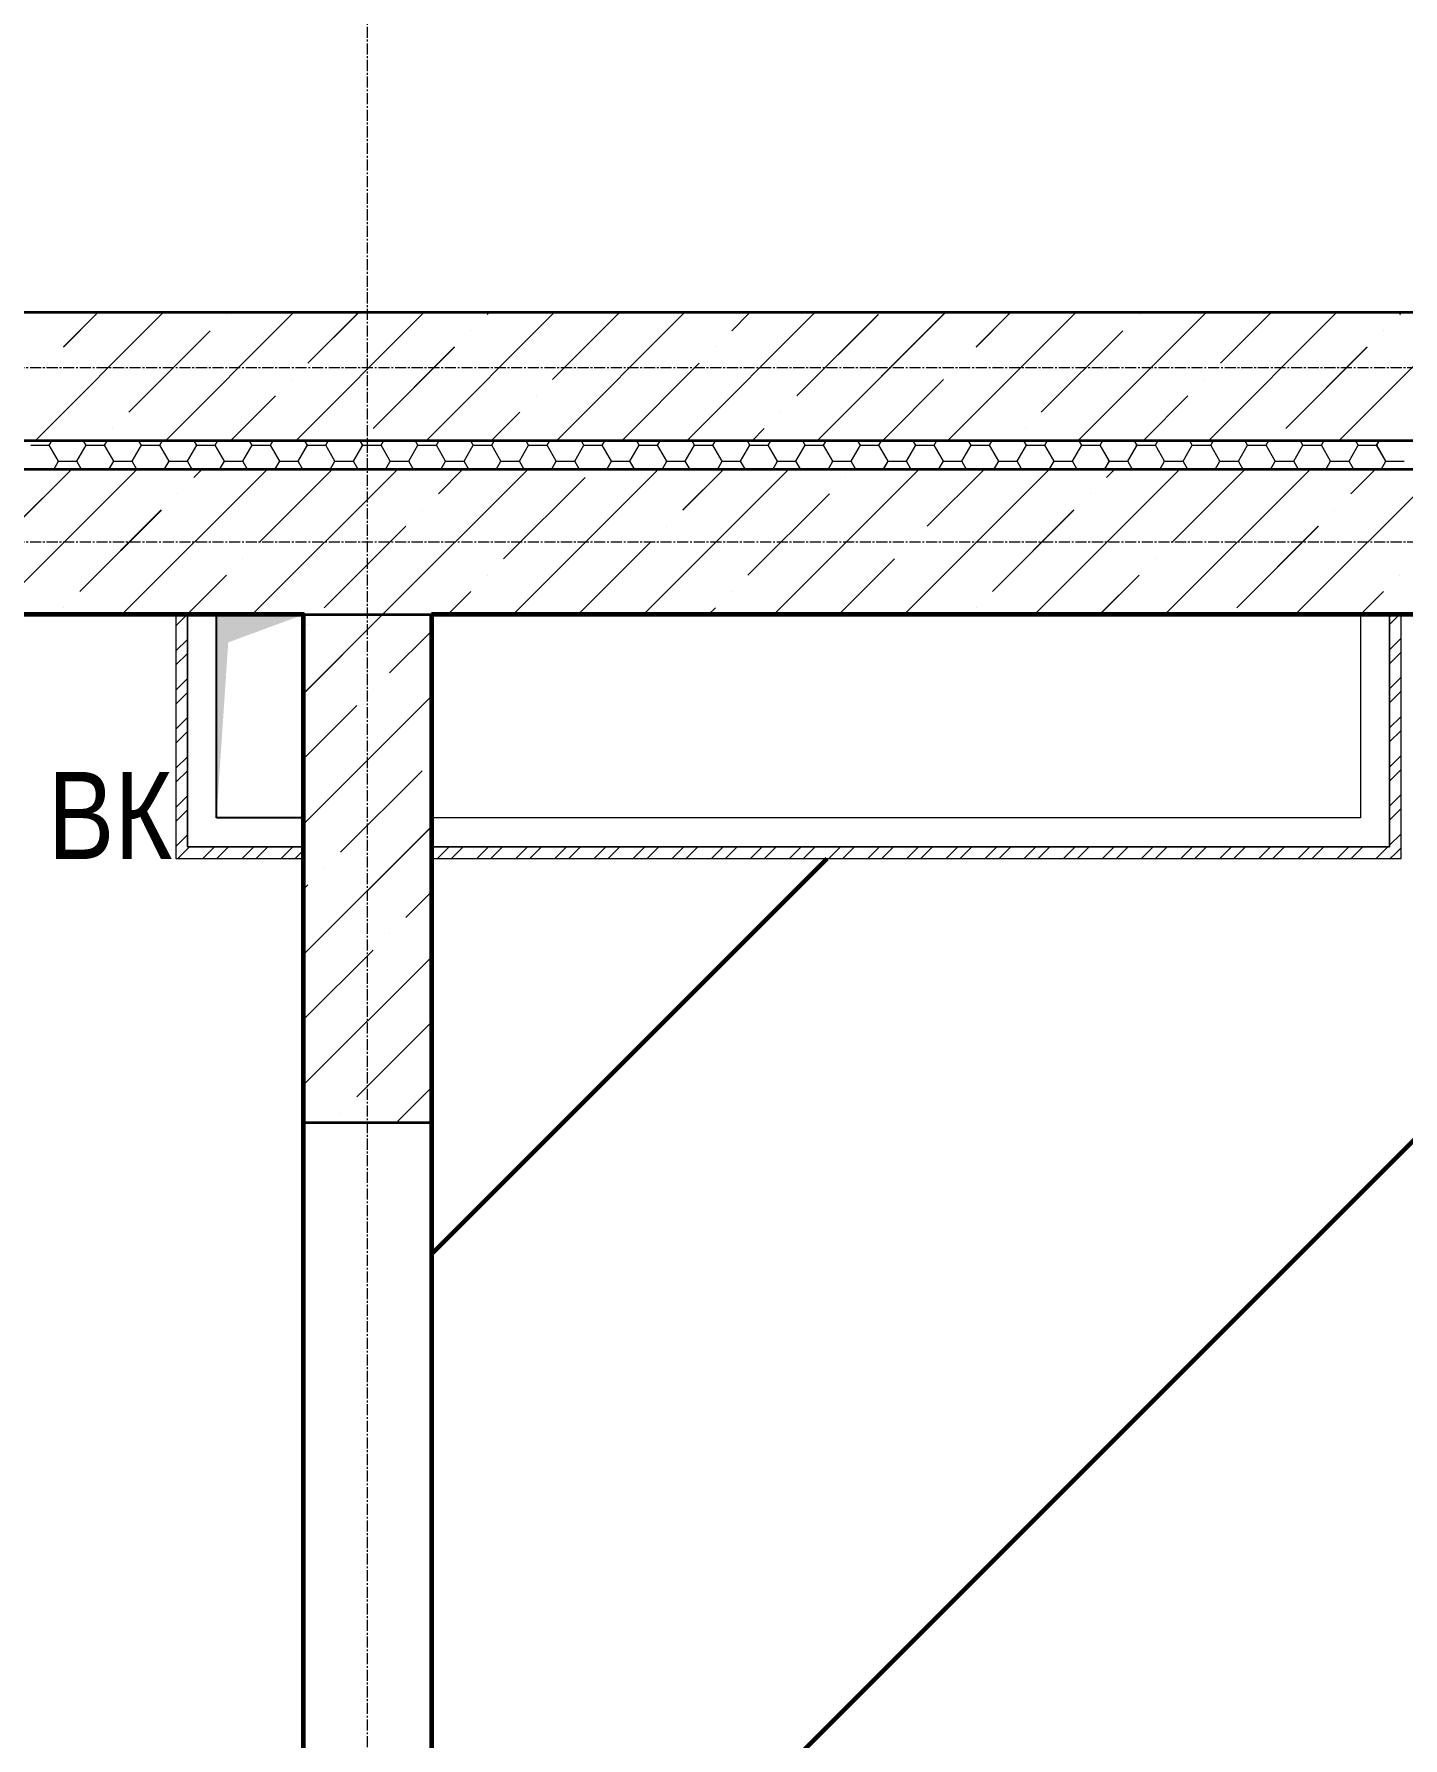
# Model space of a CAD drawing. Header units: millimetres. Extents: x 470010 to 1231400, y -134005 to 421770.
# Drawn here: x 680099 to 682457, y -31770 to -28837 of the extents above; entities that cross this region are included whole.
import ezdxf
from ezdxf.enums import TextEntityAlignment as Align

# ---------------------------------------------------------------- set-up
doc = ezdxf.new("R2010")
doc.units = ezdxf.units.MM
doc.linetypes.add('CENTER2', pattern=[28.575, 19.05, -3.175, 3.175, -3.175])
doc.linetypes.add('HIDDEN2', pattern=[4.7625, 3.175, -1.5875])
doc.layers.get('Defpoints').update_dxf_attribs({"color": 140})
for name, color, linetype, lineweight in [('0) шп потолок', 3, 'Continuous', 60), ('АР_Колонны', 70, 'Continuous', 30), ('АР_Стены ГКЛ', 1, 'Continuous', 15), ('АР_Стены ЖБ', 7, 'Continuous', 35), ('АР_Стены ПЕНОблок', 52, 'Continuous', 20), ('АР_Стены_дефшов', 4, 'Continuous', 0), ('АР_Тонкая', 254, 'Continuous', 5), ('АР_Штриховка', 8, 'Continuous', 0), ('ВК_Шахты', 5, 'Continuous', 9)]:
    doc.layers.add(name, color=color, linetype=linetype, lineweight=lineweight)
doc.layers.add('РД_Витраж_вн', color=7, linetype='Continuous', true_color=0x148aff)
doc.layers.add('РД_Оси_100', color=7, linetype='Continuous', lineweight=0, true_color=0x525252)
doc.layers.add('РД_проем_инж перемыч_фахверк', color=7, linetype='Continuous', lineweight=18, true_color=0xff1f1f)
doc.layers.add('РД_Проем', color=230, linetype='Continuous', lineweight=0, plot=False)
doc.styles.add('style1', font='ARIALN.TTF')
pattern_1 = [(45, (602274.53, -216024.49), (-33.67596, 33.67596), [])]
pattern_2 = [(45, (-63444.083, -115658.25), (-33.67596, 33.67596), [])]

# ---------------------------------------------------------------- blocks, each defined once
blk = doc.blocks.new('СОШ_2200_АР_ОСИ_М100_28.05.24')
at = {"layer": 'РД_Оси_100', "color": 251, "linetype": 'CENTER2', "true_color": 0x636466}
for points in [[(7800, -6155), (7800, 139938.679)], [(29555, 64200), (-5454.958, 64200), (-5954.958, 64350)], [(29555, 63900), (-5454.958, 63900), (-5954.958, 63750)]]:
    blk.add_lwpolyline(points, dxfattribs=at)
blk = doc.blocks.new('A$C9108343f')
at = {"layer": 'АР_Стены ГКЛ', "linetype": 'Continuous', "lineweight": 0, "true_color": 0x000000}
h = blk.add_hatch(dxfattribs=at)
h.set_pattern_fill('ANSI31', color=18, scale=15, style=0)
h.set_pattern_definition([(45, (-63444.083, -115658.25), (-33.67596, 33.67596), [])])
h.paths.add_polyline_path([(14625, 70110), (14645, 70130), (14645, 70529.8), (14625, 70529.8)], flags=0)
h = blk.add_hatch(dxfattribs=at)
h.set_pattern_fill('ANSI31', color=18, scale=15, angle=-360, style=0)
h.set_pattern_definition(pattern_2)
h.paths.add_polyline_path([(16735, 70530), (16715, 70530), (16715, 70130), (16735, 70110)], flags=0)
h = blk.add_hatch(dxfattribs=at)
h.set_pattern_fill('ANSI31', color=18, scale=15, angle=360, style=0)
h.set_pattern_definition(pattern_2)
h.paths.add_polyline_path([(14845, 70110), (14845, 70130), (14645, 70130), (14625, 70110)], flags=0)
h = blk.add_hatch(dxfattribs=at)
h.set_pattern_fill('ANSI31', color=18, scale=15, angle=360, style=0)
h.set_pattern_definition(pattern_2)
h.paths.add_polyline_path([(16735, 70110), (16715, 70130), (15065, 70130), (15065, 70110)], flags=0)
at = {"layer": 'АР_Штриховка', "linetype": 'Continuous', "lineweight": 0, "true_color": 0x000000}
h = blk.add_hatch(dxfattribs=at)
h.set_pattern_fill('AR-CONC', color=18, angle=45, style=0)
h.set_pattern_definition([(95, (-63444.08, -115658.25), (140.09465, 117.55338), [19.05, -209.55]), (40, (-63444.08, -115658.25), (-160.01845, 110.17673), [15.24, -167.64058]), (145.45144, (-63432.4, -115648.45), (-19.9238, 227.7301), [16.19001, -178.09024]), (91.1842, (-63480, -115622.33), (221.41024, 161.95341), [28.575, -314.325]), (141.63556, (-63461.55, -115608.83), (-7.08662, 342.82676), [24.28502, -267.1356]), (36.18415, (-63480, -115622.33), (-7.0866, 342.82676), [22.85997, -251.45973]), (66, (-63453.06, -115613.35), (179.51998, 34.89515), [19.05, -209.55]), (11, (-63453.06, -115613.35), (-86.53993, 173.9412), [15.24, -167.64]), (116.45145, (-63438.1, -115610.44), (92.98005, 208.83634), [16.19001, -178.08994]), (82.5, (-63444.08, -115658.25), (-57.60547, 61.973414), [0, -165.608, 0, -170.18, 0, -168.275]), (52.5, (-63444.08, -115658.25), (-23.589727, 118.087), [0, -97.028, 0, -161.798, 0, -64.135]), (12.5, (-63484.135, -115698.3), (99.927863, 91.826196), [0, -63.5, 0, -198.12, 0, -262.89]), (2.5, (-63502.1, -115716.26), (86.763904, 122.72239), [0, -82.55, 0, -131.572, 0, -186.69])])
h.paths.add_polyline_path([(14855, 66355), (15055, 66355), (15055, 66755), (14855, 66755)], flags=0)
h.paths.add_polyline_path([(14855, 69655), (15055, 69655), (15055, 69656), (14855, 69656)], flags=0)
at = {"color": 18, "linetype": 'Continuous', "true_color": 0x000000}
for p, q in [((14695, 70180), (14695, 70530)), ((14695, 70530), (14845, 70530)), ((14695, 70180), (14695, 70530)), ((14695, 70530), (14845, 70530)), ((14845, 70530), (14845, 70180)), ((14845, 70530), (14845, 70180)), ((14845, 70180), (14695, 70180)), ((14845, 70180), (14695, 70180))]:
    blk.add_line(p, q, dxfattribs=at)
blk.add_solid([(14695, 70180), (14695, 70530), (14715.2, 70482.2), (14845, 70530)], dxfattribs=at)
blk.add_solid([(14695, 70180), (14695, 70530), (14715.2, 70482.2), (14845, 70530)], dxfattribs=at)
at = {"layer": '0) шп потолок'}
for points in [[(14845, 61875), (14845, 70530), (7287.9, 70530), (7287.9, 61455), (13825, 61455)], [(19359, 70530), (15065, 70530), (15065, 45645), (19359, 45645), (19359, 68065)]]:
    blk.add_lwpolyline(points, dxfattribs=at)
at = {"layer": 'АР_Колонны', "color": 18, "linetype": 'HIDDEN2', "lineweight": 25, "true_color": 0x000000}
for p, q in [((14845, 70530), (15065, 70530)), ((14845, 69655), (14845, 70530)), ((15065, 70530), (15065, 69655)), ((15065, 69655), (14845, 69655))]:
    blk.add_line(p, q, dxfattribs=at)
at = {"layer": 'АР_Колонны', "color": 18, "linetype": 'Continuous', "lineweight": 15, "true_color": 0x000000}
for p, q in [((15065, 70530), (14845, 70530)), ((14845, 70530), (14845, 69655)), ((15065, 70530), (14845, 70530)), ((14845, 70530), (14845, 69655)), ((15065, 69655), (15065, 70530)), ((15065, 69655), (15065, 70530)), ((14845, 69655), (15065, 69655)), ((14845, 69655), (15065, 69655))]:
    blk.add_line(p, q, dxfattribs=at)
at = {"layer": 'АР_Стены ГКЛ', "color": 18, "linetype": 'Continuous', "lineweight": 5, "true_color": 0x000000}
for p, q in [((14645, 70529.8), (14625, 70529.8)), ((14625, 70529.8), (14625, 70110)), ((14695, 70529.8), (14645, 70529.8)), ((14645, 70529.8), (14645, 70130)), ((14645, 70130), (14645, 70529.8)), ((14695, 70180), (14695, 70529.8)), ((16715, 70530), (16665, 70530)), ((16665, 70530), (16665, 70180)), ((16715, 70130), (16715, 70530)), ((16735, 70530), (16715, 70530)), ((16715, 70530), (16715, 70130)), ((16735, 70110), (16735, 70530)), ((14845, 70180), (14695, 70180)), ((14845, 70130), (14845, 70180)), ((16665, 70180), (15065, 70180)), ((15065, 70180), (15065, 70130)), ((14645, 70130), (14845, 70130)), ((14845, 70130), (14645, 70130)), ((14845, 70110), (14845, 70130)), ((15065, 70130), (16715, 70130)), ((16715, 70130), (15065, 70130)), ((15065, 70130), (15065, 70110)), ((14625, 70110), (14845, 70110)), ((15065, 70110), (16735, 70110))]:
    blk.add_line(p, q, dxfattribs=at)
at = {"layer": 'АР_Стены ЖБ', "color": 18, "linetype": 'Continuous', "lineweight": 35, "true_color": 0x000000}
for p, q in [((19660, 71050), (7055, 71050)), ((7055, 70830), (19880, 70830)), ((19930, 70780), (7055, 70780)), ((7055, 70530), (20180, 70530))]:
    blk.add_line(p, q, dxfattribs=at)
at = {"layer": 'АР_Стены ЖБ', "color": 18, "linetype": 'Continuous', "lineweight": 30, "true_color": 0x000000}
for p, q in [((15065, 70530), (14845, 70530)), ((14845, 70530), (14845, 69655)), ((15065, 69655), (15065, 70530)), ((14845, 69655), (15065, 69655))]:
    blk.add_line(p, q, dxfattribs=at)
at = {"layer": 'АР_Стены ПЕНОблок', "color": 18, "linetype": 'Continuous', "lineweight": 20, "true_color": 0x000000}
for p, q in [((15055, 69656), (14855, 69656)), ((14855, 69656), (14855, 69655)), ((14855, 69655), (15055, 69655)), ((15055, 69655), (15055, 69656))]:
    blk.add_line(p, q, dxfattribs=at)
at = {"layer": 'АР_Стены_дефшов', "color": 18, "linetype": 'Continuous', "lineweight": 0, "true_color": 0x000000}
for p, q in [((19880, 70830), (7255, 70830)), ((7255, 70780), (19930, 70780))]:
    blk.add_line(p, q, dxfattribs=at)
at = {"layer": 'АР_Тонкая', "color": 18, "linetype": 'Continuous', "lineweight": 0, "true_color": 0x000000}
for p, q in [((14855, 69656), (14845, 69656)), ((14845, 69656), (14845, 69655)), ((14845, 69655), (14855, 69655)), ((14855, 69655), (14855, 69656)), ((15065, 69656), (15055, 69656)), ((15055, 69656), (15055, 69655)), ((15055, 69655), (15065, 69655)), ((15065, 69655), (15065, 69656))]:
    blk.add_line(p, q, dxfattribs=at)
at = {"layer": 'АР_Штриховка', "color": 18, "linetype": 'Continuous', "lineweight": 5, "true_color": 0x000000}
for p, q in [((14383.1, 70830), (14603.1, 71050)), ((14431.6, 70990.8), (14490.8, 71050)), ((14607.6, 70830), (14827.6, 71050)), ((14712.2, 71046.9), (14712.2, 71046.9)), ((14832.1, 70830), (15052.1, 71050)), ((14852.5, 70962.7), (14939.8, 71050)), ((15056.6, 70830), (15276.6, 71050)), ((15161.2, 71046.9), (15164.3, 71050)), ((15273.5, 70934.6), (15388.8, 71050)), ((15281.1, 70830), (15501.1, 71050)), ((15505.6, 70830), (15725.6, 71050)), ((15582.2, 71018.8), (15613.3, 71050)), ((15694.4, 70906.6), (15834.7, 71046.9)), ((15730.1, 70830), (15950.1, 71050)), ((15954.6, 70830), (16174.6, 71050)), ((16003.1, 70990.8), (16062.4, 71050)), ((16179.1, 70830), (16399.1, 71050)), ((16283.8, 71046.9), (16283.8, 71046.9)), ((16403.6, 70830), (16623.6, 71050)), ((16424.1, 70962.7), (16511.4, 71050)), ((16628.1, 70830), (16848.1, 71050)), ((16732.8, 71046.9), (16735.9, 71050)), ((14543.8, 70878.5), (14684.1, 71018.8)), ((15133.2, 71018.8), (15133.2, 71018.8)), ((16115.4, 70878.5), (16255.7, 71018.8)), ((16704.7, 71018.8), (16704.7, 71018.8)), ((14964.8, 70850.4), (15105.1, 70990.8)), ((15554.1, 70990.8), (15554.1, 70990.8)), ((16536.3, 70850.4), (16676.6, 70990.8)), ((14403.5, 70962.7), (14403.5, 70962.7)), ((15393.3, 70830), (15526, 70962.7)), ((15975.1, 70962.7), (15975.1, 70962.7)), ((14824.5, 70934.6), (14824.5, 70934.6)), ((15842.4, 70830), (15947, 70934.6)), ((16396, 70934.6), (16396, 70934.6)), ((14719.8, 70830), (14796.4, 70906.6)), ((15245.4, 70906.6), (15245.4, 70906.6)), ((16291.4, 70830), (16367.9, 70906.6)), ((14515.8, 70850.4), (14515.8, 70850.4)), ((15168.8, 70830), (15217.3, 70878.5)), ((15617.9, 70830), (15638.3, 70850.4)), ((15666.4, 70878.5), (15666.4, 70878.5)), ((16087.3, 70850.4), (16087.3, 70850.4)), ((14307.6, 70530), (14557.6, 70780)), ((14347.4, 70682.1), (14445.3, 70780)), ((14532.1, 70530), (14782.1, 70780)), ((14656.1, 70766.3), (14669.8, 70780)), ((14756.6, 70530), (15006.6, 70780)), ((14768.3, 70654), (14894.3, 70780)), ((14981.1, 70530), (15231.1, 70780)), ((15077, 70738.2), (15118.8, 70780)), ((15189.3, 70625.9), (15329.6, 70766.3)), ((15205.6, 70530), (15455.6, 70780)), ((15430.1, 70530), (15680.1, 70780)), ((15498, 70710.1), (15567.9, 70780)), ((15654.6, 70530), (15904.6, 70780)), ((15778.6, 70766.3), (15778.6, 70766.3)), ((15879.1, 70530), (16129.1, 70780)), ((15918.9, 70682.1), (16016.9, 70780)), ((16103.6, 70530), (16353.6, 70780)), ((16227.6, 70766.3), (16241.4, 70780)), ((16328.1, 70530), (16578.1, 70780)), ((16339.9, 70654), (16465.9, 70780)), ((16552.6, 70530), (16802.6, 70780)), ((16648.6, 70738.2), (16690.4, 70780)), ((14628, 70738.2), (14628, 70738.2)), ((15610.2, 70597.9), (15750.6, 70738.2)), ((16199.6, 70738.2), (16199.6, 70738.2)), ((14459.6, 70569.8), (14600, 70710.1)), ((15049, 70710.1), (15049, 70710.1)), ((16031.2, 70569.8), (16171.5, 70710.1)), ((16620.5, 70710.1), (16620.5, 70710.1)), ((14880.6, 70541.7), (15020.9, 70682.1)), ((15469.9, 70682.1), (15469.9, 70682.1)), ((16452.1, 70541.7), (16592.4, 70682.1)), ((15317.9, 70530), (15441.9, 70654)), ((15890.9, 70654), (15890.9, 70654)), ((14740.3, 70625.9), (14740.3, 70625.9)), ((15766.9, 70530), (15862.8, 70625.9)), ((16311.8, 70625.9), (16311.8, 70625.9)), ((14644.3, 70530), (14712.2, 70597.9)), ((15161.2, 70597.9), (15161.2, 70597.9)), ((16215.9, 70530), (16283.8, 70597.9)), ((16732.8, 70597.9), (16732.8, 70597.9)), ((15093.3, 70530), (15133.2, 70569.8)), ((15582.2, 70569.8), (15582.2, 70569.8)), ((16664.9, 70530), (16704.7, 70569.8)), ((14431.6, 70541.7), (14431.6, 70541.7)), ((14845, 70393.9), (14981.1, 70530)), ((15542.4, 70530), (15554.1, 70541.7)), ((16003.1, 70541.7), (16003.1, 70541.7)), ((14852.5, 70513.7), (14852.5, 70513.7)), ((14992.8, 70429.5), (15065, 70501.6)), ((14845, 70169.4), (15065, 70389.4)), ((14964.8, 70401.4), (14964.8, 70401.4)), ((14845, 70281.6), (14936.7, 70373.4)), ((14908.7, 70120.8), (15049, 70261.1)), ((14845, 69944.9), (15065, 70164.9)), ((14880.6, 70092.7), (14880.6, 70092.7)), ((14845, 70057.1), (14852.5, 70064.7)), ((15020.9, 70008.5), (15065, 70052.6)), ((14992.8, 69980.5), (14992.8, 69980.5)), ((14845, 69832.6), (14964.8, 69952.4)), ((14845, 69720.3), (15065, 69940.3)), ((14936.7, 69699.8), (15065, 69828.1)), ((15004.1, 69655), (15065, 69715.8)), ((14908.7, 69671.8), (14908.7, 69671.8))]:
    blk.add_line(p, q, dxfattribs=at)
at = {"layer": 'АР_Штриховка', "color": 18, "linetype": 'Continuous', "lineweight": 0, "true_color": 0x000000}
for p, q in [((14375.2, 70821.7), (14406.9, 70821.7)), ((14406.9, 70821.7), (14411.7, 70830)), ((14422.8, 70794.2), (14406.9, 70821.7)), ((14454.5, 70794.2), (14470.4, 70821.7)), ((14470.4, 70821.7), (14465.6, 70830)), ((14470.4, 70821.7), (14502.2, 70821.7)), ((14502.2, 70821.7), (14507, 70830)), ((14518, 70794.2), (14502.2, 70821.7)), ((14549.8, 70794.2), (14565.7, 70821.7)), ((14565.7, 70821.7), (14560.9, 70830)), ((14565.7, 70821.7), (14597.4, 70821.7)), ((14597.4, 70821.7), (14602.2, 70830)), ((14613.3, 70794.2), (14597.4, 70821.7)), ((14645, 70794.2), (14660.9, 70821.7)), ((14660.9, 70821.7), (14656.1, 70830)), ((14660.9, 70821.7), (14692.7, 70821.7)), ((14692.7, 70821.7), (14697.5, 70830)), ((14708.5, 70794.2), (14692.7, 70821.7)), ((14740.3, 70794.2), (14756.2, 70821.7)), ((14756.2, 70821.7), (14751.4, 70830)), ((14756.2, 70821.7), (14787.9, 70821.7)), ((14787.9, 70821.7), (14792.7, 70830)), ((14803.8, 70794.2), (14787.9, 70821.7)), ((14835.5, 70794.2), (14851.4, 70821.7)), ((14851.4, 70821.7), (14846.6, 70830)), ((14851.4, 70821.7), (14883.2, 70821.7)), ((14883.2, 70821.7), (14888, 70830)), ((14899, 70794.2), (14883.2, 70821.7)), ((14930.8, 70794.2), (14946.7, 70821.7)), ((14946.7, 70821.7), (14941.9, 70830)), ((14946.7, 70821.7), (14978.4, 70821.7)), ((14978.4, 70821.7), (14983.2, 70830)), ((14994.3, 70794.2), (14978.4, 70821.7)), ((15026, 70794.2), (15041.9, 70821.7)), ((15041.9, 70821.7), (15037.1, 70830)), ((15041.9, 70821.7), (15073.7, 70821.7)), ((15073.7, 70821.7), (15078.5, 70830)), ((15089.5, 70794.2), (15073.7, 70821.7)), ((15121.3, 70794.2), (15137.2, 70821.7)), ((15137.2, 70821.7), (15132.4, 70830)), ((15137.2, 70821.7), (15168.9, 70821.7)), ((15168.9, 70821.7), (15173.7, 70830)), ((15184.8, 70794.2), (15168.9, 70821.7)), ((15216.5, 70794.2), (15232.4, 70821.7)), ((15232.4, 70821.7), (15227.6, 70830)), ((15232.4, 70821.7), (15264.2, 70821.7)), ((15264.2, 70821.7), (15269, 70830)), ((15280, 70794.2), (15264.2, 70821.7)), ((15311.8, 70794.2), (15327.7, 70821.7)), ((15327.7, 70821.7), (15322.9, 70830)), ((15327.7, 70821.7), (15359.4, 70821.7)), ((15359.4, 70821.7), (15364.2, 70830)), ((15375.3, 70794.2), (15359.4, 70821.7)), ((15407, 70794.2), (15422.9, 70821.7)), ((15422.9, 70821.7), (15418.1, 70830)), ((15422.9, 70821.7), (15454.7, 70821.7)), ((15454.7, 70821.7), (15459.5, 70830)), ((15470.5, 70794.2), (15454.7, 70821.7)), ((15502.3, 70794.2), (15518.2, 70821.7)), ((15518.2, 70821.7), (15513.4, 70830)), ((15518.2, 70821.7), (15549.9, 70821.7)), ((15549.9, 70821.7), (15554.7, 70830)), ((15565.8, 70794.2), (15549.9, 70821.7)), ((15597.5, 70794.2), (15613.4, 70821.7)), ((15613.4, 70821.7), (15608.6, 70830)), ((15613.4, 70821.7), (15645.2, 70821.7)), ((15645.2, 70821.7), (15650, 70830)), ((15661, 70794.2), (15645.2, 70821.7)), ((15692.8, 70794.2), (15708.7, 70821.7)), ((15708.7, 70821.7), (15703.9, 70830)), ((15708.7, 70821.7), (15740.4, 70821.7)), ((15740.4, 70821.7), (15745.2, 70830)), ((15756.3, 70794.2), (15740.4, 70821.7)), ((15788, 70794.2), (15803.9, 70821.7)), ((15803.9, 70821.7), (15799.1, 70830)), ((15803.9, 70821.7), (15835.7, 70821.7)), ((15835.7, 70821.7), (15840.5, 70830)), ((15851.5, 70794.2), (15835.7, 70821.7)), ((15883.3, 70794.2), (15899.2, 70821.7)), ((15899.2, 70821.7), (15894.4, 70830)), ((15899.2, 70821.7), (15930.9, 70821.7)), ((15930.9, 70821.7), (15935.7, 70830)), ((15946.8, 70794.2), (15930.9, 70821.7)), ((15978.5, 70794.2), (15994.4, 70821.7)), ((15994.4, 70821.7), (15989.6, 70830)), ((15994.4, 70821.7), (16026.2, 70821.7)), ((16026.2, 70821.7), (16031, 70830)), ((16042, 70794.2), (16026.2, 70821.7)), ((16073.8, 70794.2), (16089.7, 70821.7)), ((16089.7, 70821.7), (16084.9, 70830)), ((16089.7, 70821.7), (16121.4, 70821.7)), ((16121.4, 70821.7), (16126.2, 70830)), ((16137.3, 70794.2), (16121.4, 70821.7)), ((16169, 70794.2), (16184.9, 70821.7)), ((16184.9, 70821.7), (16180.1, 70830)), ((16184.9, 70821.7), (16216.7, 70821.7)), ((16216.7, 70821.7), (16221.5, 70830)), ((16232.5, 70794.2), (16216.7, 70821.7)), ((16264.3, 70794.2), (16280.2, 70821.7)), ((16280.2, 70821.7), (16275.4, 70830)), ((16280.2, 70821.7), (16311.9, 70821.7)), ((16311.9, 70821.7), (16316.7, 70830)), ((16327.8, 70794.2), (16311.9, 70821.7)), ((16359.5, 70794.2), (16375.4, 70821.7)), ((16375.4, 70821.7), (16370.6, 70830)), ((16375.4, 70821.7), (16407.2, 70821.7)), ((16407.2, 70821.7), (16412, 70830)), ((16423, 70794.2), (16407.2, 70821.7)), ((16454.8, 70794.2), (16470.7, 70821.7)), ((16470.7, 70821.7), (16465.9, 70830)), ((16470.7, 70821.7), (16502.4, 70821.7)), ((16502.4, 70821.7), (16507.2, 70830)), ((16518.3, 70794.2), (16502.4, 70821.7)), ((16550, 70794.2), (16565.9, 70821.7)), ((16565.9, 70821.7), (16561.1, 70830)), ((16565.9, 70821.7), (16597.7, 70821.7)), ((16597.7, 70821.7), (16602.5, 70830)), ((16613.5, 70794.2), (16597.7, 70821.7)), ((16645.3, 70794.2), (16661.2, 70821.7)), ((16661.2, 70821.7), (16656.4, 70830)), ((16661.2, 70821.7), (16692.9, 70821.7)), ((16692.9, 70821.7), (16697.7, 70830)), ((16708.8, 70794.2), (16692.9, 70821.7)), ((14414.6, 70780), (14422.8, 70794.2)), ((14422.8, 70794.2), (14454.5, 70794.2)), ((14462.7, 70780), (14454.5, 70794.2)), ((14509.8, 70780), (14518, 70794.2)), ((14518, 70794.2), (14549.8, 70794.2)), ((14558, 70780), (14549.8, 70794.2)), ((14605.1, 70780), (14613.3, 70794.2)), ((14613.3, 70794.2), (14645, 70794.2)), ((14653.2, 70780), (14645, 70794.2)), ((14700.3, 70780), (14708.5, 70794.2)), ((14708.5, 70794.2), (14740.3, 70794.2)), ((14748.5, 70780), (14740.3, 70794.2)), ((14795.6, 70780), (14803.8, 70794.2)), ((14803.8, 70794.2), (14835.5, 70794.2)), ((14843.7, 70780), (14835.5, 70794.2)), ((14890.8, 70780), (14899, 70794.2)), ((14899, 70794.2), (14930.8, 70794.2)), ((14939, 70780), (14930.8, 70794.2)), ((14986.1, 70780), (14994.3, 70794.2)), ((14994.3, 70794.2), (15026, 70794.2)), ((15034.2, 70780), (15026, 70794.2)), ((15081.3, 70780), (15089.5, 70794.2)), ((15089.5, 70794.2), (15121.3, 70794.2)), ((15129.5, 70780), (15121.3, 70794.2)), ((15176.6, 70780), (15184.8, 70794.2)), ((15184.8, 70794.2), (15216.5, 70794.2)), ((15224.7, 70780), (15216.5, 70794.2)), ((15271.8, 70780), (15280, 70794.2)), ((15280, 70794.2), (15311.8, 70794.2)), ((15320, 70780), (15311.8, 70794.2)), ((15367.1, 70780), (15375.3, 70794.2)), ((15375.3, 70794.2), (15407, 70794.2)), ((15415.2, 70780), (15407, 70794.2)), ((15462.3, 70780), (15470.5, 70794.2)), ((15470.5, 70794.2), (15502.3, 70794.2)), ((15510.5, 70780), (15502.3, 70794.2)), ((15557.6, 70780), (15565.8, 70794.2)), ((15565.8, 70794.2), (15597.5, 70794.2)), ((15605.7, 70780), (15597.5, 70794.2)), ((15652.8, 70780), (15661, 70794.2)), ((15661, 70794.2), (15692.8, 70794.2)), ((15701, 70780), (15692.8, 70794.2)), ((15748.1, 70780), (15756.3, 70794.2)), ((15756.3, 70794.2), (15788, 70794.2)), ((15796.2, 70780), (15788, 70794.2)), ((15843.3, 70780), (15851.5, 70794.2)), ((15851.5, 70794.2), (15883.3, 70794.2)), ((15891.5, 70780), (15883.3, 70794.2)), ((15938.6, 70780), (15946.8, 70794.2)), ((15946.8, 70794.2), (15978.5, 70794.2)), ((15986.7, 70780), (15978.5, 70794.2)), ((16033.8, 70780), (16042, 70794.2)), ((16042, 70794.2), (16073.8, 70794.2)), ((16082, 70780), (16073.8, 70794.2)), ((16129.1, 70780), (16137.3, 70794.2)), ((16137.3, 70794.2), (16169, 70794.2)), ((16177.2, 70780), (16169, 70794.2)), ((16224.3, 70780), (16232.5, 70794.2)), ((16232.5, 70794.2), (16264.3, 70794.2)), ((16272.5, 70780), (16264.3, 70794.2)), ((16319.6, 70780), (16327.8, 70794.2)), ((16327.8, 70794.2), (16359.5, 70794.2)), ((16367.7, 70780), (16359.5, 70794.2)), ((16414.8, 70780), (16423, 70794.2)), ((16423, 70794.2), (16454.8, 70794.2)), ((16463, 70780), (16454.8, 70794.2)), ((16510.1, 70780), (16518.3, 70794.2)), ((16518.3, 70794.2), (16550, 70794.2)), ((16558.2, 70780), (16550, 70794.2)), ((16605.3, 70780), (16613.5, 70794.2)), ((16613.5, 70794.2), (16645.3, 70794.2)), ((16653.5, 70780), (16645.3, 70794.2)), ((16700.6, 70780), (16708.8, 70794.2)), ((16708.8, 70794.2), (16740.5, 70794.2))]:
    blk.add_line(p, q, dxfattribs=at)
at = {"layer": 'РД_Витраж_вн', "color": 18, "linetype": 'Continuous', "lineweight": 15, "true_color": 0x000000}
for p, q in [((14845, 69655), (14845, 66755)), ((15065, 69655), (15065, 66755))]:
    blk.add_line(p, q, dxfattribs=at)
at = {"layer": 'РД_Проем', "color": 18, "linetype": 'Continuous', "lineweight": 15, "true_color": 0x000000}
for p, q in [((14845, 69655), (14845, 66755)), ((15065, 69655), (15065, 66755))]:
    blk.add_line(p, q, dxfattribs=at)
at = {"layer": 'РД_проем_инж перемыч_фахверк', "color": 18, "linetype": 'Continuous', "lineweight": 15, "true_color": 0x000000}
for p, q in [((14845, 69655), (14845, 66755)), ((15065, 69655), (15065, 66755))]:
    blk.add_line(p, q, dxfattribs=at)
at = {"layer": 'РД_Оси_100'}
blk.add_blockref('СОШ_2200_АР_ОСИ_М100_28.05.24', (7155, 6755), dxfattribs=at)
at = {"layer": 'Defpoints', "color": 18, "true_color": 0x000000, "style": 'style1'}
for p in [(143949.3, 316089.1), (143975, 281639.5), (143890.4, 273244.7), (143840, 264276.8), (143967.8, 254892.4), (12252, 104178.1), (12382.6, 96023.1)]:
    blk.add_attdef('АР-ПОМЕЩЕНИЕ:НАИМЕНОВАНИЕ', text='', height=100, dxfattribs=at).set_placement(p, align=Align.MIDDLE)
at = {"layer": 'Defpoints', "color": 18, "true_color": 0x000000, "style": 'style1', "flags": 8}
for p in [(143951.3, 279099.1), (143848.3, 269251.1), (143875.3, 260094.2), (144049.7, 250824.7), (163419.3, 238153.4), (155897.5, 237966), (183037.2, 237966), (143342.9, 237876.2)]:
    blk.add_attdef('АР-ПОМЕЩЕНИЕ:НАИМЕНОВАНИЕ', text='', height=100, dxfattribs=at).set_placement(p, align=Align.MIDDLE)
at = {"layer": 'ВК_Шахты', "color": 18, "true_color": 0x000000, "style": 'style1'}
blk.add_text('ВК', height=150, dxfattribs=at).set_placement((14404.4, 70109.2))

msp = doc.modelspace()

# ---------------------------------------------------------------- hatches: boundary and pattern name
at = {"layer": '0) шп потолок'}
h = msp.add_hatch(dxfattribs=at)
h.set_pattern_fill('ANSI31', color=3, scale=333)
h.paths.add_polyline_path([(685063.57, -43411.242), (685063.57, -42811.242), (685063.57, -42611.242), (685063.57, -42011.242), (685063.57, -41861.242), (685063.57, -40961.242), (685063.57, -39861.242), (685063.57, -39651.242), (685063.57, -38161.242), (685063.57, -37586.487), (684843.57, -37586.487), (684843.57, -37296.487), (685063.57, -37296.487), (685063.57, -36061.242), (685063.57, -35161.242), (685063.57, -34061.242), (685063.57, -32711.242), (685063.57, -32521.242), (685073.57, -32301.242), (692853.57, -32301.242), (692853.57, -32011.242), (692863.047, -28611.242), (692853.57, -28611.242), (692853.57, -27711.242), (692863.831, -26236.242), (689593.57, -26236.242), (689593.57, -25336.242), (687593.57, -25336.242), (687593.57, -25336.242), (686818.57, -25336.242), (686818.57, -29836.242), (685077.58, -29836.242), (682453.57, -29836.242), (682453.57, -30256.242), (680783.57, -30256.242), (680783.57, -54091.242), (681303.57, -54091.242), (681303.57, -54504.57), (681723.244, -54504.57), (681723.244, -54721.242), (683963.896, -54721.242), (683963.896, -54504.57), (684383.57, -54504.57), (684383.57, -54721.242), (684543.57, -54721.242), (684543.57, -54091.242), (684543.57, -52221.242), (685063.57, -52221.242), (685063.57, -51311.242), (685063.57, -50111.242), (685063.57, -49811.242), (685063.57, -46911.242), (685063.57, -46311.242), (685063.57, -45411.242)])
at = {"layer": 'АР_Стены ГКЛ', "linetype": 'Continuous', "lineweight": 0, "true_color": 0x000000}
h = msp.add_hatch(dxfattribs=at)
h.set_pattern_fill('ANSI31', color=18, scale=15, style=0)
h.set_pattern_definition([(45, (602274.53, -216024.49), (-33.67596, 33.67596), [])])
h.paths.add_polyline_path([(680343.57, -30256.242), (680363.57, -30236.242), (680363.57, -29836.418), (680343.57, -29836.418)], flags=0)
h = msp.add_hatch(dxfattribs=at)
h.set_pattern_fill('ANSI31', color=18, scale=15, angle=-360, style=0)
h.set_pattern_definition(pattern_1)
h.paths.add_polyline_path([(682453.57, -29836.242), (682433.57, -29836.242), (682433.57, -30236.242), (682453.57, -30256.242)], flags=0)
h = msp.add_hatch(dxfattribs=at)
h.set_pattern_fill('ANSI31', color=18, scale=15, angle=360, style=0)
h.set_pattern_definition(pattern_1)
h.paths.add_polyline_path([(680563.57, -30256.242), (680563.57, -30236.242), (680363.57, -30236.242), (680343.57, -30256.242)], flags=0)
h = msp.add_hatch(dxfattribs=at)
h.set_pattern_fill('ANSI31', color=18, scale=15, angle=360, style=0)
h.set_pattern_definition(pattern_1)
h.paths.add_polyline_path([(682453.57, -30256.242), (682433.57, -30236.242), (680783.57, -30236.242), (680783.57, -30256.242)], flags=0)
at = {"layer": 'АР_Штриховка', "linetype": 'Continuous', "lineweight": 0, "true_color": 0x000000}
h = msp.add_hatch(dxfattribs=at)
h.set_pattern_fill('AR-CONC', color=18, angle=45, style=0)
h.set_pattern_definition([(95, (602274.53, -216024.49), (140.09465, 117.55338), [19.05, -209.55]), (40, (602274.53, -216024.5), (-160.01845, 110.17673), [15.24, -167.64058]), (145.45144, (602286.2, -216014.7), (-19.9238, 227.7301), [16.19001, -178.09024]), (91.1842, (602238.6, -215988.57), (221.41024, 161.95341), [28.575, -314.325]), (141.63556, (602257.06, -215975.07), (-7.08662, 342.82676), [24.28502, -267.1356]), (36.18415, (602238.6, -215988.57), (-7.0866, 342.82676), [22.85997, -251.45973]), (66, (602265.55, -215979.59), (179.51998, 34.89515), [19.05, -209.55]), (11, (602265.55, -215979.59), (-86.53993, 173.9412), [15.24, -167.64]), (116.45145, (602280.51, -215976.68), (92.98005, 208.83634), [16.19001, -178.08994]), (82.5, (602274.53, -216024.49), (-57.60547, 61.973414), [0, -165.608, 0, -170.18, 0, -168.275]), (52.5, (602274.53, -216024.49), (-23.589727, 118.087), [0, -97.028, 0, -161.798, 0, -64.135]), (12.5, (602234.48, -216064.544), (99.927863, 91.826196), [0, -63.5, 0, -198.12, 0, -262.89]), (2.5, (602216.52, -216082.5), (86.763904, 122.72239), [0, -82.55, 0, -131.572, 0, -186.69])])
h.paths.add_polyline_path([(680573.57, -34011.242), (680773.57, -34011.242), (680773.57, -33611.242), (680573.57, -33611.242)], flags=0)
h.paths.add_polyline_path([(680573.57, -30711.242), (680773.57, -30711.242), (680773.57, -30710.242), (680573.57, -30710.242)], flags=0)

# ---------------------------------------------------------------- linework, layer by layer
at = {"color": 18, "linetype": 'Continuous', "true_color": 0x000000}
for p, q in [((680413.57, -30186.242), (680413.57, -29836.242)), ((680413.57, -29836.242), (680563.57, -29836.242)), ((680413.57, -30186.242), (680413.57, -29836.242)), ((680413.57, -29836.242), (680563.57, -29836.242)), ((680563.57, -29836.242), (680563.57, -30186.242)), ((680563.57, -29836.242), (680563.57, -30186.242)), ((680563.57, -30186.242), (680413.57, -30186.242)), ((680563.57, -30186.242), (680413.57, -30186.242))]:
    msp.add_line(p, q, dxfattribs=at)
msp.add_solid([(680413.57, -30186.242), (680413.57, -29836.242), (680433.767, -29884.044), (680563.57, -29836.242)], dxfattribs=at)
msp.add_solid([(680413.57, -30186.242), (680413.57, -29836.242), (680433.767, -29884.044), (680563.57, -29836.242)], dxfattribs=at)
at = {"layer": '0) шп потолок'}
for points in [[(680563.57, -38491.242), (680563.57, -29836.242), (673006.525, -29836.242), (673006.525, -38911.242), (679543.57, -38911.242)], [(685077.58, -29836.242), (680783.57, -29836.242), (680783.57, -54721.242), (685077.58, -54721.242), (685077.58, -32301.242)]]:
    msp.add_lwpolyline(points, dxfattribs=at)
at = {"layer": 'АР_Колонны', "color": 18, "linetype": 'HIDDEN2', "lineweight": 25, "true_color": 0x000000}
for p, q in [((680563.57, -29836.242), (680783.57, -29836.242)), ((680563.57, -30711.242), (680563.57, -29836.242)), ((680783.57, -29836.242), (680783.57, -30711.242)), ((680783.57, -30711.242), (680563.57, -30711.242))]:
    msp.add_line(p, q, dxfattribs=at)
at = {"layer": 'АР_Колонны', "color": 18, "linetype": 'Continuous', "lineweight": 15, "true_color": 0x000000}
for p, q in [((680783.57, -29836.242), (680563.57, -29836.242)), ((680563.57, -29836.242), (680563.57, -30711.242)), ((680783.57, -29836.242), (680563.57, -29836.242)), ((680563.57, -29836.242), (680563.57, -30711.242)), ((680783.57, -30711.242), (680783.57, -29836.242)), ((680783.57, -30711.242), (680783.57, -29836.242)), ((680563.57, -30711.242), (680783.57, -30711.242)), ((680563.57, -30711.242), (680783.57, -30711.242))]:
    msp.add_line(p, q, dxfattribs=at)
at = {"layer": 'АР_Стены ГКЛ', "color": 18, "linetype": 'Continuous', "lineweight": 5, "true_color": 0x000000}
for p, q in [((680363.57, -29836.418), (680343.57, -29836.418)), ((680343.57, -29836.418), (680343.57, -30256.242)), ((680413.57, -29836.418), (680363.57, -29836.418)), ((680363.57, -29836.418), (680363.57, -30236.242)), ((680363.57, -30236.242), (680363.57, -29836.418)), ((680413.57, -30186.242), (680413.57, -29836.418)), ((682433.57, -29836.242), (682383.57, -29836.242)), ((682383.57, -29836.242), (682383.57, -30186.242)), ((682433.57, -30236.242), (682433.57, -29836.242)), ((682453.57, -29836.242), (682433.57, -29836.242)), ((682433.57, -29836.242), (682433.57, -30236.242)), ((682453.57, -30256.242), (682453.57, -29836.242)), ((680563.57, -30186.242), (680413.57, -30186.242)), ((680563.57, -30236.242), (680563.57, -30186.242)), ((682383.57, -30186.242), (680783.57, -30186.242)), ((680783.57, -30186.242), (680783.57, -30236.242)), ((680363.57, -30236.242), (680563.57, -30236.242)), ((680563.57, -30236.242), (680363.57, -30236.242)), ((680563.57, -30256.242), (680563.57, -30236.242)), ((680783.57, -30236.242), (682433.57, -30236.242)), ((682433.57, -30236.242), (680783.57, -30236.242)), ((680783.57, -30236.242), (680783.57, -30256.242)), ((680343.57, -30256.242), (680563.57, -30256.242)), ((680783.57, -30256.242), (682453.57, -30256.242))]:
    msp.add_line(p, q, dxfattribs=at)
at = {"layer": 'АР_Стены ЖБ', "color": 18, "linetype": 'Continuous', "lineweight": 35, "true_color": 0x000000}
for p, q in [((685378.618, -29316.242), (672773.57, -29316.242)), ((672773.57, -29536.242), (685598.618, -29536.242)), ((685648.57, -29586.242), (672773.57, -29586.242)), ((672773.57, -29836.242), (685898.57, -29836.242))]:
    msp.add_line(p, q, dxfattribs=at)
at = {"layer": 'АР_Стены ЖБ', "color": 18, "linetype": 'Continuous', "lineweight": 30, "true_color": 0x000000}
for p, q in [((680783.57, -29836.242), (680563.57, -29836.242)), ((680563.57, -29836.242), (680563.57, -30711.242)), ((680783.57, -30711.242), (680783.57, -29836.242)), ((680563.57, -30711.242), (680783.57, -30711.242))]:
    msp.add_line(p, q, dxfattribs=at)
at = {"layer": 'АР_Стены ПЕНОблок', "color": 18, "linetype": 'Continuous', "lineweight": 20, "true_color": 0x000000}
for p, q in [((680773.57, -30710.242), (680573.57, -30710.242)), ((680573.57, -30710.242), (680573.57, -30711.242)), ((680573.57, -30711.242), (680773.57, -30711.242)), ((680773.57, -30711.242), (680773.57, -30710.242))]:
    msp.add_line(p, q, dxfattribs=at)
at = {"layer": 'АР_Стены_дефшов', "color": 18, "linetype": 'Continuous', "lineweight": 0, "true_color": 0x000000}
for p, q in [((685598.57, -29536.242), (672973.57, -29536.242)), ((672973.57, -29586.242), (685648.57, -29586.242))]:
    msp.add_line(p, q, dxfattribs=at)
at = {"layer": 'АР_Тонкая', "color": 18, "linetype": 'Continuous', "lineweight": 0, "true_color": 0x000000}
for p, q in [((680573.57, -30710.242), (680563.57, -30710.242)), ((680563.57, -30710.242), (680563.57, -30711.242)), ((680563.57, -30711.242), (680573.57, -30711.242)), ((680573.57, -30711.242), (680573.57, -30710.242)), ((680783.57, -30710.242), (680773.57, -30710.242)), ((680773.57, -30710.242), (680773.57, -30711.242)), ((680773.57, -30711.242), (680783.57, -30711.242)), ((680783.57, -30711.242), (680783.57, -30710.242))]:
    msp.add_line(p, q, dxfattribs=at)
at = {"layer": 'АР_Штриховка', "color": 18, "linetype": 'Continuous', "lineweight": 5, "true_color": 0x000000}
for p, q in [((680101.68, -29536.242), (680321.68, -29316.242)), ((680150.188, -29375.481), (680209.426, -29316.242)), ((680326.186, -29536.242), (680546.186, -29316.242)), ((680550.692, -29536.242), (680770.692, -29316.242)), ((680571.137, -29403.544), (680658.439, -29316.242)), ((680775.199, -29536.242), (680995.199, -29316.242)), ((680879.834, -29319.354), (680882.946, -29316.242)), ((680992.087, -29431.608), (681107.452, -29316.242)), ((680999.705, -29536.242), (681219.705, -29316.242)), ((681224.212, -29536.242), (681444.212, -29316.242)), ((681300.783, -29347.418), (681331.958, -29316.242)), ((681413.036, -29459.671), (681553.353, -29319.354)), ((681448.718, -29536.242), (681668.718, -29316.242)), ((681673.224, -29536.242), (681893.224, -29316.242)), ((681721.733, -29375.481), (681780.971, -29316.242)), ((681897.731, -29536.242), (682117.731, -29316.242)), ((682122.237, -29536.242), (682342.237, -29316.242)), ((682142.682, -29403.544), (682229.984, -29316.242)), ((682346.744, -29536.242), (682566.744, -29316.242)), ((682451.378, -29319.354), (682454.491, -29316.242)), ((680262.441, -29487.734), (680402.757, -29347.418)), ((681833.986, -29487.734), (681974.302, -29347.418)), ((680683.39, -29515.797), (680823.707, -29375.481)), ((682254.935, -29515.797), (682395.252, -29375.481)), ((681111.958, -29536.242), (681244.656, -29403.544)), ((681560.971, -29536.242), (681665.606, -29431.608)), ((680438.439, -29536.242), (680515.011, -29459.671)), ((682009.984, -29536.242), (682086.555, -29459.671)), ((680887.452, -29536.242), (680935.96, -29487.734)), ((681336.465, -29536.242), (681356.91, -29515.797)), ((680026.186, -29836.242), (680276.186, -29586.242)), ((680065.998, -29684.177), (680163.933, -29586.242)), ((680250.693, -29836.242), (680500.693, -29586.242)), ((680374.694, -29599.987), (680388.439, -29586.242)), ((680475.199, -29836.242), (680725.199, -29586.242)), ((680486.947, -29712.241), (680612.946, -29586.242)), ((680699.705, -29836.242), (680949.705, -29586.242)), ((680795.644, -29628.051), (680837.452, -29586.242)), ((680907.897, -29740.304), (681048.213, -29599.987)), ((680924.212, -29836.242), (681174.212, -29586.242)), ((681148.718, -29836.242), (681398.718, -29586.242)), ((681216.593, -29656.114), (681286.465, -29586.242)), ((681373.225, -29836.242), (681623.225, -29586.242)), ((681597.731, -29836.242), (681847.731, -29586.242)), ((681637.543, -29684.177), (681735.478, -29586.242)), ((681822.237, -29836.242), (682072.237, -29586.242)), ((681946.239, -29599.987), (681959.984, -29586.242)), ((682046.744, -29836.242), (682296.744, -29586.242)), ((682058.492, -29712.241), (682184.491, -29586.242)), ((682271.25, -29836.242), (682521.25, -29586.242)), ((682367.188, -29628.051), (682408.997, -29586.242)), ((681328.846, -29768.367), (681469.163, -29628.051)), ((680178.251, -29796.43), (680318.568, -29656.114)), ((681749.796, -29796.43), (681890.112, -29656.114)), ((680599.201, -29824.494), (680739.517, -29684.177)), ((682170.745, -29824.494), (682311.062, -29684.177)), ((681036.465, -29836.242), (681160.467, -29712.241)), ((681485.478, -29836.242), (681581.416, -29740.304)), ((680362.946, -29836.242), (680430.821, -29768.367)), ((681934.491, -29836.242), (682002.366, -29768.367)), ((680811.959, -29836.242), (680851.77, -29796.43)), ((682383.503, -29836.242), (682423.315, -29796.43)), ((681260.971, -29836.242), (681272.72, -29824.494)), ((680563.57, -29972.378), (680699.705, -29836.242)), ((680711.454, -29936.747), (680783.57, -29864.631)), ((680563.57, -30196.884), (680783.57, -29976.884)), ((680563.57, -30084.631), (680655.327, -29992.874)), ((680627.264, -30245.443), (680767.58, -30105.127)), ((680563.57, -30421.39), (680783.57, -30201.39)), ((680563.57, -30309.137), (680571.137, -30301.57)), ((680739.517, -30357.696), (680783.57, -30313.644)), ((680563.57, -30533.644), (680683.39, -30413.823)), ((680563.57, -30645.897), (680783.57, -30425.897)), ((680655.327, -30666.393), (680783.57, -30538.15)), ((680722.731, -30711.242), (680783.57, -30650.403))]:
    msp.add_line(p, q, dxfattribs=at)
at = {"layer": 'АР_Штриховка', "color": 18, "linetype": 'Continuous', "lineweight": 0, "true_color": 0x000000}
for p, q in [((680125.529, -29544.541), (680130.32, -29536.242)), ((680189.029, -29544.541), (680184.237, -29536.242)), ((680220.779, -29544.541), (680225.57, -29536.242)), ((680284.279, -29544.541), (680279.487, -29536.242)), ((680316.029, -29544.541), (680320.82, -29536.242)), ((680379.529, -29544.541), (680374.737, -29536.242)), ((680411.279, -29544.541), (680416.07, -29536.242)), ((680474.779, -29544.541), (680469.987, -29536.242)), ((680506.529, -29544.541), (680511.32, -29536.242)), ((680570.029, -29544.541), (680565.237, -29536.242)), ((680601.779, -29544.541), (680606.57, -29536.242)), ((680665.279, -29544.541), (680660.487, -29536.242)), ((680697.029, -29544.541), (680701.82, -29536.242)), ((680760.529, -29544.541), (680755.737, -29536.242)), ((680792.279, -29544.541), (680797.07, -29536.242)), ((680855.779, -29544.541), (680850.987, -29536.242)), ((680887.529, -29544.541), (680892.32, -29536.242)), ((680951.029, -29544.541), (680946.237, -29536.242)), ((680982.779, -29544.541), (680987.57, -29536.242)), ((681046.279, -29544.541), (681041.487, -29536.242)), ((681078.029, -29544.541), (681082.82, -29536.242)), ((681141.529, -29544.541), (681136.737, -29536.242)), ((681173.279, -29544.541), (681178.07, -29536.242)), ((681236.779, -29544.541), (681231.987, -29536.242)), ((681268.529, -29544.541), (681273.32, -29536.242)), ((681332.029, -29544.541), (681327.237, -29536.242)), ((681363.779, -29544.541), (681368.57, -29536.242)), ((681427.279, -29544.541), (681422.487, -29536.242)), ((681459.029, -29544.541), (681463.82, -29536.242)), ((681522.529, -29544.541), (681517.737, -29536.242)), ((681554.279, -29544.541), (681559.07, -29536.242)), ((681617.779, -29544.541), (681612.987, -29536.242)), ((681649.529, -29544.541), (681654.32, -29536.242)), ((681713.029, -29544.541), (681708.237, -29536.242)), ((681744.779, -29544.541), (681749.57, -29536.242)), ((681808.279, -29544.541), (681803.487, -29536.242)), ((681840.029, -29544.541), (681844.82, -29536.242)), ((681903.529, -29544.541), (681898.737, -29536.242)), ((681935.279, -29544.541), (681940.07, -29536.242)), ((681998.779, -29544.541), (681993.987, -29536.242)), ((682030.529, -29544.541), (682035.32, -29536.242)), ((682094.029, -29544.541), (682089.237, -29536.242)), ((682125.779, -29544.541), (682130.57, -29536.242)), ((682189.279, -29544.541), (682184.487, -29536.242)), ((682221.029, -29544.541), (682225.82, -29536.242)), ((682284.529, -29544.541), (682279.737, -29536.242)), ((682316.279, -29544.541), (682321.07, -29536.242)), ((682379.779, -29544.541), (682374.987, -29536.242)), ((682411.529, -29544.541), (682416.32, -29536.242)), ((680093.779, -29544.541), (680125.529, -29544.541)), ((680141.404, -29572.037), (680125.529, -29544.541)), ((680133.203, -29586.242), (680141.404, -29572.037)), ((680141.404, -29572.038), (680173.154, -29572.038)), ((680173.154, -29572.037), (680189.029, -29544.541)), ((680181.355, -29586.242), (680173.154, -29572.037)), ((680189.029, -29544.541), (680220.779, -29544.541)), ((680236.654, -29572.037), (680220.779, -29544.541)), ((680228.453, -29586.242), (680236.654, -29572.037)), ((680236.654, -29572.038), (680268.404, -29572.038)), ((680268.404, -29572.037), (680284.279, -29544.541)), ((680276.605, -29586.242), (680268.404, -29572.037)), ((680284.279, -29544.541), (680316.029, -29544.541)), ((680331.904, -29572.037), (680316.029, -29544.541)), ((680323.703, -29586.242), (680331.904, -29572.037)), ((680331.904, -29572.038), (680363.654, -29572.038)), ((680363.654, -29572.037), (680379.529, -29544.541)), ((680371.855, -29586.242), (680363.654, -29572.037)), ((680379.529, -29544.541), (680411.279, -29544.541)), ((680427.154, -29572.037), (680411.279, -29544.541)), ((680418.953, -29586.242), (680427.154, -29572.037)), ((680427.154, -29572.038), (680458.904, -29572.038)), ((680458.904, -29572.037), (680474.779, -29544.541)), ((680467.105, -29586.242), (680458.904, -29572.037)), ((680474.779, -29544.541), (680506.529, -29544.541)), ((680522.404, -29572.037), (680506.529, -29544.541)), ((680514.203, -29586.242), (680522.404, -29572.037)), ((680522.404, -29572.038), (680554.154, -29572.038)), ((680554.154, -29572.037), (680570.029, -29544.541)), ((680562.355, -29586.242), (680554.154, -29572.037)), ((680570.029, -29544.541), (680601.779, -29544.541)), ((680617.654, -29572.037), (680601.779, -29544.541)), ((680609.453, -29586.242), (680617.654, -29572.037)), ((680617.654, -29572.038), (680649.404, -29572.038)), ((680649.404, -29572.037), (680665.279, -29544.541)), ((680657.605, -29586.242), (680649.404, -29572.037)), ((680665.279, -29544.541), (680697.029, -29544.541)), ((680712.904, -29572.037), (680697.029, -29544.541)), ((680704.703, -29586.242), (680712.904, -29572.037)), ((680712.904, -29572.038), (680744.654, -29572.038)), ((680744.654, -29572.037), (680760.529, -29544.541)), ((680752.855, -29586.242), (680744.654, -29572.037)), ((680760.529, -29544.541), (680792.279, -29544.541)), ((680808.154, -29572.037), (680792.279, -29544.541)), ((680799.953, -29586.242), (680808.154, -29572.037)), ((680808.154, -29572.038), (680839.904, -29572.038)), ((680839.904, -29572.037), (680855.779, -29544.541)), ((680848.105, -29586.242), (680839.904, -29572.037)), ((680855.779, -29544.541), (680887.529, -29544.541)), ((680903.404, -29572.037), (680887.529, -29544.541)), ((680895.203, -29586.242), (680903.404, -29572.037)), ((680903.404, -29572.038), (680935.154, -29572.038)), ((680935.154, -29572.037), (680951.029, -29544.541)), ((680943.355, -29586.242), (680935.154, -29572.037)), ((680951.029, -29544.541), (680982.779, -29544.541)), ((680998.654, -29572.037), (680982.779, -29544.541)), ((680990.453, -29586.242), (680998.654, -29572.037)), ((680998.654, -29572.038), (681030.404, -29572.038)), ((681030.404, -29572.037), (681046.279, -29544.541)), ((681038.605, -29586.242), (681030.404, -29572.037)), ((681046.279, -29544.541), (681078.029, -29544.541)), ((681093.904, -29572.037), (681078.029, -29544.541)), ((681085.703, -29586.242), (681093.904, -29572.037)), ((681093.904, -29572.038), (681125.654, -29572.038)), ((681125.654, -29572.037), (681141.529, -29544.541)), ((681133.855, -29586.242), (681125.654, -29572.037)), ((681141.529, -29544.541), (681173.279, -29544.541)), ((681189.154, -29572.037), (681173.279, -29544.541)), ((681180.953, -29586.242), (681189.154, -29572.037)), ((681189.154, -29572.038), (681220.904, -29572.038)), ((681220.904, -29572.037), (681236.779, -29544.541)), ((681229.105, -29586.242), (681220.904, -29572.037)), ((681236.779, -29544.541), (681268.529, -29544.541)), ((681284.404, -29572.037), (681268.529, -29544.541)), ((681276.203, -29586.242), (681284.404, -29572.037)), ((681284.404, -29572.038), (681316.154, -29572.038)), ((681316.154, -29572.037), (681332.029, -29544.541)), ((681324.355, -29586.242), (681316.154, -29572.037)), ((681332.029, -29544.541), (681363.779, -29544.541)), ((681379.654, -29572.037), (681363.779, -29544.541)), ((681371.453, -29586.242), (681379.654, -29572.037)), ((681379.654, -29572.038), (681411.404, -29572.038)), ((681411.404, -29572.037), (681427.279, -29544.541)), ((681419.605, -29586.242), (681411.404, -29572.037)), ((681427.279, -29544.541), (681459.029, -29544.541)), ((681474.904, -29572.037), (681459.029, -29544.541)), ((681466.703, -29586.242), (681474.904, -29572.037)), ((681474.904, -29572.038), (681506.654, -29572.038)), ((681506.654, -29572.037), (681522.529, -29544.541)), ((681514.855, -29586.242), (681506.654, -29572.037)), ((681522.529, -29544.541), (681554.279, -29544.541)), ((681570.154, -29572.037), (681554.279, -29544.541)), ((681561.953, -29586.242), (681570.154, -29572.037)), ((681570.154, -29572.038), (681601.904, -29572.038)), ((681601.904, -29572.037), (681617.779, -29544.541)), ((681610.105, -29586.242), (681601.904, -29572.037)), ((681617.779, -29544.541), (681649.529, -29544.541)), ((681665.404, -29572.037), (681649.529, -29544.541)), ((681657.203, -29586.242), (681665.404, -29572.037)), ((681665.404, -29572.038), (681697.154, -29572.038)), ((681697.154, -29572.037), (681713.029, -29544.541)), ((681705.355, -29586.242), (681697.154, -29572.037)), ((681713.029, -29544.541), (681744.779, -29544.541)), ((681760.654, -29572.037), (681744.779, -29544.541)), ((681752.453, -29586.242), (681760.654, -29572.037)), ((681760.654, -29572.038), (681792.404, -29572.038)), ((681792.404, -29572.037), (681808.279, -29544.541)), ((681800.605, -29586.242), (681792.404, -29572.037)), ((681808.279, -29544.541), (681840.029, -29544.541)), ((681855.904, -29572.037), (681840.029, -29544.541)), ((681847.703, -29586.242), (681855.904, -29572.037)), ((681855.904, -29572.038), (681887.654, -29572.038)), ((681887.654, -29572.037), (681903.529, -29544.541)), ((681895.855, -29586.242), (681887.654, -29572.037)), ((681903.529, -29544.541), (681935.279, -29544.541)), ((681951.154, -29572.037), (681935.279, -29544.541)), ((681942.953, -29586.242), (681951.154, -29572.037)), ((681951.154, -29572.038), (681982.904, -29572.038)), ((681982.904, -29572.037), (681998.779, -29544.541)), ((681991.105, -29586.242), (681982.904, -29572.037)), ((681998.779, -29544.541), (682030.529, -29544.541)), ((682046.404, -29572.037), (682030.529, -29544.541)), ((682038.203, -29586.242), (682046.404, -29572.037)), ((682046.404, -29572.038), (682078.154, -29572.038)), ((682078.154, -29572.037), (682094.029, -29544.541)), ((682086.355, -29586.242), (682078.154, -29572.037)), ((682094.029, -29544.541), (682125.779, -29544.541)), ((682141.654, -29572.037), (682125.779, -29544.541)), ((682133.453, -29586.242), (682141.654, -29572.037)), ((682141.654, -29572.038), (682173.404, -29572.038)), ((682173.404, -29572.037), (682189.279, -29544.541)), ((682181.605, -29586.242), (682173.404, -29572.037)), ((682189.279, -29544.541), (682221.029, -29544.541)), ((682236.904, -29572.037), (682221.029, -29544.541)), ((682228.703, -29586.242), (682236.904, -29572.037)), ((682236.904, -29572.038), (682268.654, -29572.038)), ((682268.654, -29572.037), (682284.529, -29544.541)), ((682276.855, -29586.242), (682268.654, -29572.037)), ((682284.529, -29544.541), (682316.279, -29544.541)), ((682332.154, -29572.037), (682316.279, -29544.541)), ((682323.953, -29586.242), (682332.154, -29572.037)), ((682332.154, -29572.038), (682363.904, -29572.038)), ((682363.904, -29572.037), (682379.779, -29544.541)), ((682372.105, -29586.242), (682363.904, -29572.037)), ((682379.779, -29544.541), (682411.529, -29544.541)), ((682427.404, -29572.037), (682411.529, -29544.541)), ((682419.203, -29586.242), (682427.404, -29572.037)), ((682427.404, -29572.038), (682459.154, -29572.038))]:
    msp.add_line(p, q, dxfattribs=at)
at = {"layer": 'РД_Витраж_вн', "color": 18, "linetype": 'Continuous', "lineweight": 15, "true_color": 0x000000}
for p, q in [((680563.57, -30711.242), (680563.57, -33611.242)), ((680783.57, -30711.242), (680783.57, -33611.242))]:
    msp.add_line(p, q, dxfattribs=at)
at = {"layer": 'РД_Проем', "color": 18, "linetype": 'Continuous', "lineweight": 15, "true_color": 0x000000}
for p, q in [((680563.57, -30711.242), (680563.57, -33611.242)), ((680783.57, -30711.242), (680783.57, -33611.242))]:
    msp.add_line(p, q, dxfattribs=at)
at = {"layer": 'РД_проем_инж перемыч_фахверк', "color": 18, "linetype": 'Continuous', "lineweight": 15, "true_color": 0x000000}
for p, q in [((680563.57, -30711.242), (680563.57, -33611.242)), ((680783.57, -30711.242), (680783.57, -33611.242))]:
    msp.add_line(p, q, dxfattribs=at)

# ---------------------------------------------------------------- block references
msp.add_blockref('A$C9108343f', (665718.612, -100366.242))
at = {"layer": 'РД_Оси_100'}
msp.add_blockref('СОШ_2200_АР_ОСИ_М100_28.05.24', (672873.57, -93611.242), dxfattribs=at)

# ---------------------------------------------------------------- texts
at = {"layer": 'ВК_Шахты', "color": 18, "true_color": 0x000000, "style": 'style1'}
msp.add_text('ВК', height=150, dxfattribs=at).set_placement((680123.045, -30257.075))

doc.saveas('drawing.dxf')
